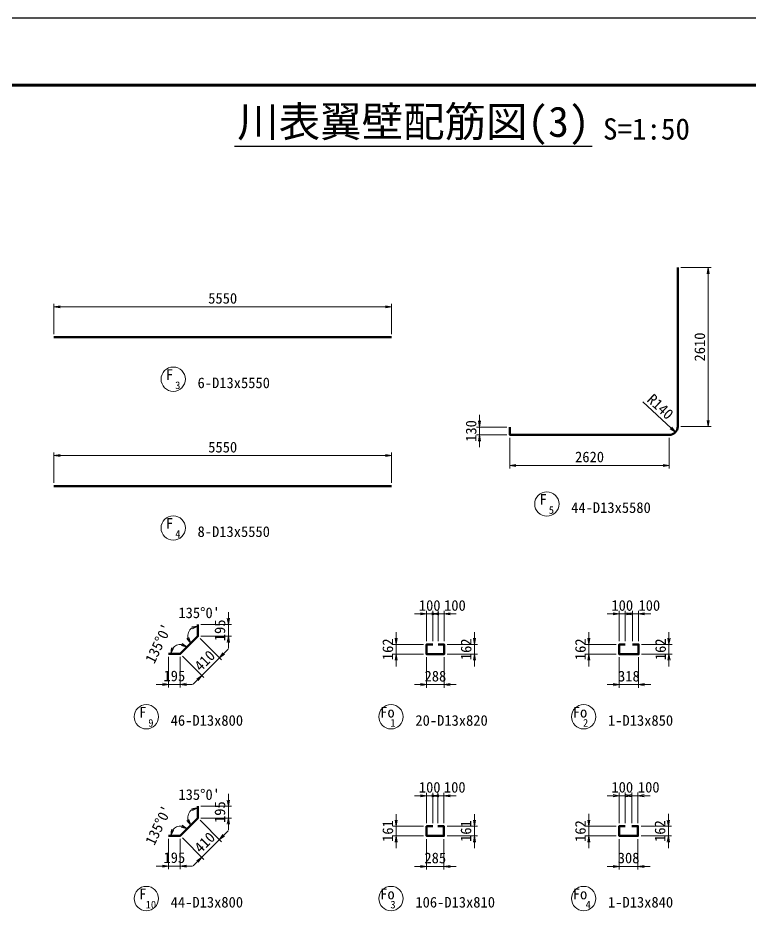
# Model space of a CAD drawing. Header units: millimetres. Extents: x 0 to 126150, y 0 to 29700.
# Drawn here: x 98626 to 110657, y 14737 to 29700 of the extents above; entities that cross this region are included whole.
import ezdxf
from ezdxf.enums import TextEntityAlignment as Align

# ---------------------------------------------------------------- set-up
doc = ezdxf.new("R2010")
doc.units = ezdxf.units.MM
doc.header["$LTSCALE"] = 500
doc.layers.get('Defpoints').update_dxf_attribs({"color": 153})
for name, color, linetype, lineweight in [('D-STR-DIM', 7, 'Continuous', 13), ('D-STR-STR1', 1, 'Continuous', 50), ('D-STR-TXT', 7, 'Continuous', 13), ('D-TTL', 2, 'Continuous', 140), ('D-TTL-LINE', 7, 'Continuous', 25), ('D-TTL-TXT', 7, 'Continuous', 25)]:
    doc.layers.add(name, color=color, linetype=linetype, lineweight=lineweight)
doc.styles.add('MS ゴシック', font='')
doc.styles.add('YOKO_GOTHIC', font='')
doc.styles.add('ＭＳゴシック', font='')
doc.styles.get('MS ゴシック').set_extended_font_data('MS Gothic')
doc.styles.get('YOKO_GOTHIC').set_extended_font_data('MS Gothic')
doc.styles.get('ＭＳゴシック').set_extended_font_data('MS Gothic')
doc.dimstyles.new('S50', dxfattribs={"dimscale": 50, "dimtxt": 3.5, "dimasz": 2, "dimexe": 1, "dimexo": 1, "dimgap": 1, "dimtad": 1, "dimdec": 0, "dimzin": 1, "dimdsep": 46, "dimtxsty": 'YOKO_GOTHIC', "dimblk": 'OPEN', "dimcen": 0, "dimclrd": 256, "dimclre": 256, "dimclrt": 256, "dimaunit": 1, "dimadec": 3, "dimazin": 0, "dimtfac": 1, "dimtdec": 0, "dimtix": 1, "dimtmove": 2, "dimatfit": 3, "dimldrblk": 'OPEN', "dimfxl": 1, "dimlwd": -1, "dimlwe": -1, "dimarcsym": 2})

# ---------------------------------------------------------------- blocks, each defined once
blk = doc.blocks.new('_Open')
at = {"color": 0, "linetype": 'ByBlock', "lineweight": -2}
for p, q in [((-1, 0.17), (0, 0)), ((-1, -0.17), (0, 0)), ((0, 0), (-1, 0))]:
    blk.add_line(p, q, dxfattribs=at)
blk = doc.blocks.new('*D337')
at = {"layer": 'D-STR-DIM', "transparency": 16777216}
for p, q in [((99214, 24508), (99214, 25008)), ((104764, 24508), (104764, 25008)), ((99314, 24958), (104664, 24958))]:
    blk.add_line(p, q, dxfattribs=at)
at = {"layer": 'Defpoints', "color": 0, "transparency": 16777216}
for p in [(104764, 24958), (99214, 24458), (104764, 24458)]:
    blk.add_point(p, dxfattribs=at)
at = {"layer": 'D-STR-DIM', "transparency": 16777216, "xscale": 100, "yscale": 100, "zscale": 100, "rotation": 180}
blk.add_blockref('_Open', (99214, 24958), dxfattribs=at)
at = {"layer": 'D-STR-DIM', "transparency": 16777216, "xscale": 100, "yscale": 100, "zscale": 100}
blk.add_blockref('_Open', (104764, 24958), dxfattribs=at)
at = {"layer": 'D-STR-DIM', "transparency": 16777216, "insert": (101989, 25096), "char_height": 175, "attachment_point": 5, "style": 'YOKO_GOTHIC'}
blk.add_mtext('5550', dxfattribs=at)
blk = doc.blocks.new('*D338')
at = {"layer": 'D-STR-DIM', "transparency": 16777216}
for p, q in [((99214, 22063), (99214, 22563)), ((99314, 22513), (104664, 22513)), ((104764, 22063), (104764, 22563))]:
    blk.add_line(p, q, dxfattribs=at)
at = {"layer": 'Defpoints', "color": 0, "transparency": 16777216}
for p in [(104764, 22513), (99214, 22013), (104764, 22013)]:
    blk.add_point(p, dxfattribs=at)
at = {"layer": 'D-STR-DIM', "transparency": 16777216, "xscale": 100, "yscale": 100, "zscale": 100, "rotation": 180}
blk.add_blockref('_Open', (99214, 22513), dxfattribs=at)
at = {"layer": 'D-STR-DIM', "transparency": 16777216, "xscale": 100, "yscale": 100, "zscale": 100}
blk.add_blockref('_Open', (104764, 22513), dxfattribs=at)
at = {"layer": 'D-STR-DIM', "transparency": 16777216, "insert": (101989, 22650), "char_height": 175, "attachment_point": 5, "style": 'YOKO_GOTHIC'}
blk.add_mtext('5550', dxfattribs=at)
blk = doc.blocks.new('*D339')
at = {"layer": 'D-STR-DIM', "transparency": 16777216}
for p, q in [((109522, 25602), (110022, 25602)), ((109972, 25502), (109972, 23092)), ((109522, 22992), (110022, 22992))]:
    blk.add_line(p, q, dxfattribs=at)
at = {"layer": 'Defpoints', "color": 0, "transparency": 16777216}
for p in [(109472, 25602), (109472, 22992), (109972, 22992)]:
    blk.add_point(p, dxfattribs=at)
at = {"layer": 'D-STR-DIM', "transparency": 16777216, "xscale": 100, "yscale": 100, "zscale": 100}
for p, rotation in [((109972, 25602), 90), ((109972, 22992), 270)]:
    blk.add_blockref('_Open', p, dxfattribs=dict(at, rotation=rotation))
at = {"layer": 'D-STR-DIM', "transparency": 16777216, "insert": (109835, 24297), "char_height": 175, "attachment_point": 5, "rotation": 90, "style": 'YOKO_GOTHIC'}
blk.add_mtext('2610', dxfattribs=at)
blk = doc.blocks.new('*D340')
at = {"layer": 'D-STR-DIM', "transparency": 16777216}
for p, q in [((106712, 22802), (106712, 22302)), ((109332, 22802), (109332, 22302)), ((106812, 22352), (109232, 22352))]:
    blk.add_line(p, q, dxfattribs=at)
at = {"layer": 'Defpoints', "color": 0, "transparency": 16777216}
for p in [(106712, 22852), (109332, 22852), (109332, 22352)]:
    blk.add_point(p, dxfattribs=at)
at = {"layer": 'D-STR-DIM', "transparency": 16777216, "xscale": 100, "yscale": 100, "zscale": 100, "rotation": 180}
blk.add_blockref('_Open', (106712, 22352), dxfattribs=at)
at = {"layer": 'D-STR-DIM', "transparency": 16777216, "xscale": 100, "yscale": 100, "zscale": 100}
blk.add_blockref('_Open', (109332, 22352), dxfattribs=at)
at = {"layer": 'D-STR-DIM', "transparency": 16777216, "insert": (108022, 22490), "char_height": 175, "attachment_point": 5, "style": 'YOKO_GOTHIC'}
blk.add_mtext('2620', dxfattribs=at)
blk = doc.blocks.new('*D341')
at = {"layer": 'D-STR-DIM', "transparency": 16777216}
for p, q in [((106212, 23082), (106212, 23182)), ((106662, 22982), (106162, 22982)), ((106212, 22982), (106212, 22852)), ((106662, 22852), (106162, 22852)), ((106212, 22752), (106212, 22652))]:
    blk.add_line(p, q, dxfattribs=at)
at = {"layer": 'Defpoints', "color": 0, "transparency": 16777216}
for p in [(106712, 22982), (106212, 22852), (106712, 22852)]:
    blk.add_point(p, dxfattribs=at)
at = {"layer": 'D-STR-DIM', "transparency": 16777216, "xscale": 100, "yscale": 100, "zscale": 100}
for p, rotation in [((106212, 22982), 270), ((106212, 22852), 90)]:
    blk.add_blockref('_Open', p, dxfattribs=dict(at, rotation=rotation))
at = {"layer": 'D-STR-DIM', "transparency": 16777216, "insert": (106075, 22917), "char_height": 175, "attachment_point": 5, "rotation": 90, "style": 'YOKO_GOTHIC'}
blk.add_mtext('130', dxfattribs=at)
blk = doc.blocks.new('*D342')
at = {"layer": 'D-STR-DIM', "transparency": 16777216}
blk.add_line((108897, 23398), (109362, 22965), dxfattribs=at)
at = {"layer": 'Defpoints', "color": 0, "transparency": 16777216}
for p in [(109332, 22992), (109435, 22897)]:
    blk.add_point(p, dxfattribs=at)
at = {"layer": 'D-STR-DIM', "transparency": 16777216, "xscale": 100, "yscale": 100, "zscale": 100, "rotation": 317.0231751871922}
blk.add_blockref('_Open', (109435, 22897), dxfattribs=at)
at = {"layer": 'D-STR-DIM', "transparency": 16777216, "insert": (109186, 23316), "char_height": 175, "attachment_point": 5, "rotation": 317.0232, "style": 'YOKO_GOTHIC'}
blk.add_mtext('R140', dxfattribs=at)
blk = doc.blocks.new('*D349')
at = {"layer": 'D-STR-DIM', "transparency": 16777216}
for p, q in [((101097, 19204), (101097, 18704)), ((101292, 19204), (101292, 18704)), ((100997, 18754), (100897, 18754)), ((101097, 18754), (101292, 18754)), ((101392, 18754), (101492, 18754))]:
    blk.add_line(p, q, dxfattribs=at)
at = {"layer": 'Defpoints', "color": 0, "transparency": 16777216}
for p in [(101097, 19254), (101292, 19254), (101292, 18754)]:
    blk.add_point(p, dxfattribs=at)
at = {"layer": 'D-STR-DIM', "transparency": 16777216, "xscale": 100, "yscale": 100, "zscale": 100}
blk.add_blockref('_Open', (101097, 18754), dxfattribs=at)
at = {"layer": 'D-STR-DIM', "transparency": 16777216, "xscale": 100, "yscale": 100, "zscale": 100, "rotation": 180}
blk.add_blockref('_Open', (101292, 18754), dxfattribs=at)
at = {"layer": 'D-STR-DIM', "transparency": 16777216, "insert": (101194, 18891), "char_height": 175, "attachment_point": 5, "style": 'YOKO_GOTHIC'}
blk.add_mtext('195', dxfattribs=at)
blk = doc.blocks.new('*D350')
at = {"layer": 'D-STR-DIM', "transparency": 16777216}
for p, q in [((101617, 19509), (101970, 19155)), ((102006, 19261), (102077, 19332)), ((101327, 19219), (101681, 18865)), ((101645, 18900), (101935, 19190)), ((101574, 18830), (101504, 18759))]:
    blk.add_line(p, q, dxfattribs=at)
at = {"layer": 'Defpoints', "color": 0, "transparency": 16777216}
for p in [(101582, 19544), (101292, 19254), (101935, 19190)]:
    blk.add_point(p, dxfattribs=at)
at = {"layer": 'D-STR-DIM', "transparency": 16777216, "xscale": 100, "yscale": 100, "zscale": 100}
for p, rotation in [((101935, 19190), 224.9999992323832), ((101645, 18900), 44.99999923238323)]:
    blk.add_blockref('_Open', p, dxfattribs=dict(at, rotation=rotation))
at = {"layer": 'D-STR-DIM', "transparency": 16777216, "insert": (101693, 19143), "char_height": 175, "attachment_point": 5, "rotation": 45, "style": 'YOKO_GOTHIC'}
blk.add_mtext('410', dxfattribs=at)
blk = doc.blocks.new('*D351')
at = {"layer": 'D-STR-DIM', "transparency": 16777216}
for p, q in [((102082, 19839), (102082, 19939)), ((101632, 19739), (102132, 19739)), ((102082, 19544), (102082, 19739)), ((101632, 19544), (102132, 19544)), ((102082, 19444), (102082, 19344))]:
    blk.add_line(p, q, dxfattribs=at)
at = {"layer": 'Defpoints', "color": 0, "transparency": 16777216}
for p in [(101582, 19739), (102082, 19739), (101582, 19544)]:
    blk.add_point(p, dxfattribs=at)
at = {"layer": 'D-STR-DIM', "transparency": 16777216, "xscale": 100, "yscale": 100, "zscale": 100}
for p, rotation in [((102082, 19739), 270), ((102082, 19544), 90)]:
    blk.add_blockref('_Open', p, dxfattribs=dict(at, rotation=rotation))
at = {"layer": 'D-STR-DIM', "transparency": 16777216, "insert": (101944, 19641), "char_height": 175, "attachment_point": 5, "rotation": 90, "style": 'YOKO_GOTHIC'}
blk.add_mtext('195', dxfattribs=at)
blk = doc.blocks.new('*D70')
at = {"layer": 'D-STR-DIM', "transparency": 16777216}
for p, q in [((105343, 19199), (105343, 18699)), ((105631, 19199), (105631, 18699)), ((105243, 18749), (105143, 18749)), ((105343, 18749), (105631, 18749)), ((105731, 18749), (105831, 18749))]:
    blk.add_line(p, q, dxfattribs=at)
at = {"layer": 'Defpoints', "color": 0, "transparency": 16777216}
for p in [(105343, 19249), (105631, 19249), (105631, 18749)]:
    blk.add_point(p, dxfattribs=at)
at = {"layer": 'D-STR-DIM', "transparency": 16777216, "xscale": 100, "yscale": 100, "zscale": 100}
blk.add_blockref('_Open', (105343, 18749), dxfattribs=at)
at = {"layer": 'D-STR-DIM', "transparency": 16777216, "xscale": 100, "yscale": 100, "zscale": 100, "rotation": 180}
blk.add_blockref('_Open', (105631, 18749), dxfattribs=at)
at = {"layer": 'D-STR-DIM', "transparency": 16777216, "insert": (105487, 18887), "char_height": 175, "attachment_point": 5, "style": 'YOKO_GOTHIC'}
blk.add_mtext('288', dxfattribs=at)
blk = doc.blocks.new('*D71')
at = {"layer": 'D-STR-DIM', "transparency": 16777216}
for p, q in [((104843, 19511), (104843, 19611)), ((105293, 19411), (104793, 19411)), ((104843, 19249), (104843, 19411)), ((105293, 19249), (104793, 19249)), ((104843, 19149), (104843, 19049))]:
    blk.add_line(p, q, dxfattribs=at)
at = {"layer": 'Defpoints', "color": 0, "transparency": 16777216}
for p in [(104843, 19411), (105343, 19411), (105343, 19249)]:
    blk.add_point(p, dxfattribs=at)
at = {"layer": 'D-STR-DIM', "transparency": 16777216, "xscale": 100, "yscale": 100, "zscale": 100}
for p, rotation in [((104843, 19411), 270), ((104843, 19249), 90)]:
    blk.add_blockref('_Open', p, dxfattribs=dict(at, rotation=rotation))
at = {"layer": 'D-STR-DIM', "transparency": 16777216, "insert": (104705, 19330), "char_height": 175, "attachment_point": 5, "rotation": 90, "style": 'YOKO_GOTHIC'}
blk.add_mtext('162', dxfattribs=at)
blk = doc.blocks.new('*D72')
at = {"layer": 'D-STR-DIM', "transparency": 16777216}
for p, q in [((106131, 19511), (106131, 19611)), ((105681, 19411), (106181, 19411)), ((106131, 19249), (106131, 19411)), ((105681, 19249), (106181, 19249)), ((106131, 19149), (106131, 19049))]:
    blk.add_line(p, q, dxfattribs=at)
at = {"layer": 'Defpoints', "color": 0, "transparency": 16777216}
for p in [(105631, 19411), (106131, 19411), (105631, 19249)]:
    blk.add_point(p, dxfattribs=at)
at = {"layer": 'D-STR-DIM', "transparency": 16777216, "xscale": 100, "yscale": 100, "zscale": 100}
for p, rotation in [((106131, 19411), 270), ((106131, 19249), 90)]:
    blk.add_blockref('_Open', p, dxfattribs=dict(at, rotation=rotation))
at = {"layer": 'D-STR-DIM', "transparency": 16777216, "insert": (105993, 19330), "char_height": 175, "attachment_point": 5, "rotation": 90, "style": 'YOKO_GOTHIC'}
blk.add_mtext('162', dxfattribs=at)
blk = doc.blocks.new('*D73')
at = {"layer": 'D-STR-DIM', "transparency": 16777216}
for p, q in [((105243, 19911), (105143, 19911)), ((105343, 19461), (105343, 19961)), ((105443, 19911), (105343, 19911)), ((105443, 19461), (105443, 19961)), ((105543, 19911), (105643, 19911))]:
    blk.add_line(p, q, dxfattribs=at)
at = {"layer": 'Defpoints', "color": 0, "transparency": 16777216}
for p in [(105343, 19911), (105343, 19411), (105443, 19411)]:
    blk.add_point(p, dxfattribs=at)
at = {"layer": 'D-STR-DIM', "transparency": 16777216, "xscale": 100, "yscale": 100, "zscale": 100}
blk.add_blockref('_Open', (105343, 19911), dxfattribs=at)
at = {"layer": 'D-STR-DIM', "transparency": 16777216, "xscale": 100, "yscale": 100, "zscale": 100, "rotation": 180}
blk.add_blockref('_Open', (105443, 19911), dxfattribs=at)
at = {"layer": 'D-STR-DIM', "transparency": 16777216, "insert": (105393, 20049), "char_height": 175, "attachment_point": 5, "style": 'YOKO_GOTHIC'}
blk.add_mtext('100', dxfattribs=at)
blk = doc.blocks.new('*D74')
at = {"layer": 'D-STR-DIM', "transparency": 16777216}
for p, q in [((105431, 19911), (105331, 19911)), ((105531, 19461), (105531, 19961)), ((105631, 19911), (105531, 19911)), ((105631, 19461), (105631, 19961)), ((105731, 19911), (105831, 19911))]:
    blk.add_line(p, q, dxfattribs=at)
at = {"layer": 'Defpoints', "color": 0, "transparency": 16777216}
for p in [(105531, 19911), (105531, 19411), (105631, 19411)]:
    blk.add_point(p, dxfattribs=at)
at = {"layer": 'D-STR-DIM', "transparency": 16777216, "xscale": 100, "yscale": 100, "zscale": 100}
blk.add_blockref('_Open', (105531, 19911), dxfattribs=at)
at = {"layer": 'D-STR-DIM', "transparency": 16777216, "xscale": 100, "yscale": 100, "zscale": 100, "rotation": 180}
blk.add_blockref('_Open', (105631, 19911), dxfattribs=at)
at = {"layer": 'D-STR-DIM', "transparency": 16777216, "insert": (105808, 20049), "char_height": 175, "attachment_point": 5, "style": 'YOKO_GOTHIC'}
blk.add_mtext('100', dxfattribs=at)
blk = doc.blocks.new('*D75')
at = {"layer": 'D-STR-DIM', "transparency": 16777216}
for p, q in [((108510, 19199), (108510, 18699)), ((108828, 19199), (108828, 18699)), ((108410, 18749), (108310, 18749)), ((108510, 18749), (108828, 18749)), ((108928, 18749), (109028, 18749))]:
    blk.add_line(p, q, dxfattribs=at)
at = {"layer": 'Defpoints', "color": 0, "transparency": 16777216}
for p in [(108510, 19249), (108828, 19249), (108828, 18749)]:
    blk.add_point(p, dxfattribs=at)
at = {"layer": 'D-STR-DIM', "transparency": 16777216, "xscale": 100, "yscale": 100, "zscale": 100}
blk.add_blockref('_Open', (108510, 18749), dxfattribs=at)
at = {"layer": 'D-STR-DIM', "transparency": 16777216, "xscale": 100, "yscale": 100, "zscale": 100, "rotation": 180}
blk.add_blockref('_Open', (108828, 18749), dxfattribs=at)
at = {"layer": 'D-STR-DIM', "transparency": 16777216, "insert": (108669, 18887), "char_height": 175, "attachment_point": 5, "style": 'YOKO_GOTHIC'}
blk.add_mtext('318', dxfattribs=at)
blk = doc.blocks.new('*D76')
at = {"layer": 'D-STR-DIM', "transparency": 16777216}
for p, q in [((108010, 19511), (108010, 19611)), ((108460, 19411), (107960, 19411)), ((108010, 19249), (108010, 19411)), ((108460, 19249), (107960, 19249)), ((108010, 19149), (108010, 19049))]:
    blk.add_line(p, q, dxfattribs=at)
at = {"layer": 'Defpoints', "color": 0, "transparency": 16777216}
for p in [(108010, 19411), (108510, 19411), (108510, 19249)]:
    blk.add_point(p, dxfattribs=at)
at = {"layer": 'D-STR-DIM', "transparency": 16777216, "xscale": 100, "yscale": 100, "zscale": 100}
for p, rotation in [((108010, 19411), 270), ((108010, 19249), 90)]:
    blk.add_blockref('_Open', p, dxfattribs=dict(at, rotation=rotation))
at = {"layer": 'D-STR-DIM', "transparency": 16777216, "insert": (107873, 19330), "char_height": 175, "attachment_point": 5, "rotation": 90, "style": 'YOKO_GOTHIC'}
blk.add_mtext('162', dxfattribs=at)
blk = doc.blocks.new('*D77')
at = {"layer": 'D-STR-DIM', "transparency": 16777216}
for p, q in [((109328, 19511), (109328, 19611)), ((108878, 19411), (109378, 19411)), ((109328, 19249), (109328, 19411)), ((108878, 19249), (109378, 19249)), ((109328, 19149), (109328, 19049))]:
    blk.add_line(p, q, dxfattribs=at)
at = {"layer": 'Defpoints', "color": 0, "transparency": 16777216}
for p in [(108828, 19411), (109328, 19411), (108828, 19249)]:
    blk.add_point(p, dxfattribs=at)
at = {"layer": 'D-STR-DIM', "transparency": 16777216, "xscale": 100, "yscale": 100, "zscale": 100}
for p, rotation in [((109328, 19411), 270), ((109328, 19249), 90)]:
    blk.add_blockref('_Open', p, dxfattribs=dict(at, rotation=rotation))
at = {"layer": 'D-STR-DIM', "transparency": 16777216, "insert": (109191, 19330), "char_height": 175, "attachment_point": 5, "rotation": 90, "style": 'YOKO_GOTHIC'}
blk.add_mtext('162', dxfattribs=at)
blk = doc.blocks.new('*D78')
at = {"layer": 'D-STR-DIM', "transparency": 16777216}
for p, q in [((108410, 19911), (108310, 19911)), ((108510, 19461), (108510, 19961)), ((108610, 19911), (108510, 19911)), ((108610, 19461), (108610, 19961)), ((108710, 19911), (108810, 19911))]:
    blk.add_line(p, q, dxfattribs=at)
at = {"layer": 'Defpoints', "color": 0, "transparency": 16777216}
for p in [(108510, 19911), (108510, 19411), (108610, 19411)]:
    blk.add_point(p, dxfattribs=at)
at = {"layer": 'D-STR-DIM', "transparency": 16777216, "xscale": 100, "yscale": 100, "zscale": 100}
blk.add_blockref('_Open', (108510, 19911), dxfattribs=at)
at = {"layer": 'D-STR-DIM', "transparency": 16777216, "xscale": 100, "yscale": 100, "zscale": 100, "rotation": 180}
blk.add_blockref('_Open', (108610, 19911), dxfattribs=at)
at = {"layer": 'D-STR-DIM', "transparency": 16777216, "insert": (108560, 20049), "char_height": 175, "attachment_point": 5, "style": 'YOKO_GOTHIC'}
blk.add_mtext('100', dxfattribs=at)
blk = doc.blocks.new('*D79')
at = {"layer": 'D-STR-DIM', "transparency": 16777216}
for p, q in [((108628, 19911), (108528, 19911)), ((108728, 19461), (108728, 19961)), ((108828, 19911), (108728, 19911)), ((108828, 19461), (108828, 19961)), ((108928, 19911), (109028, 19911))]:
    blk.add_line(p, q, dxfattribs=at)
at = {"layer": 'Defpoints', "color": 0, "transparency": 16777216}
for p in [(108728, 19911), (108728, 19411), (108828, 19411)]:
    blk.add_point(p, dxfattribs=at)
at = {"layer": 'D-STR-DIM', "transparency": 16777216, "xscale": 100, "yscale": 100, "zscale": 100}
blk.add_blockref('_Open', (108728, 19911), dxfattribs=at)
at = {"layer": 'D-STR-DIM', "transparency": 16777216, "xscale": 100, "yscale": 100, "zscale": 100, "rotation": 180}
blk.add_blockref('_Open', (108828, 19911), dxfattribs=at)
at = {"layer": 'D-STR-DIM', "transparency": 16777216, "insert": (109005, 20049), "char_height": 175, "attachment_point": 5, "style": 'YOKO_GOTHIC'}
blk.add_mtext('100', dxfattribs=at)
blk = doc.blocks.new('*D80')
at = {"layer": 'D-STR-DIM', "transparency": 16777216}
for p, q in [((105343, 16212), (105343, 15712)), ((105628, 16212), (105628, 15712)), ((105243, 15762), (105143, 15762)), ((105343, 15762), (105628, 15762)), ((105728, 15762), (105828, 15762))]:
    blk.add_line(p, q, dxfattribs=at)
at = {"layer": 'Defpoints', "color": 0, "transparency": 16777216}
for p in [(105343, 16262), (105628, 16262), (105628, 15762)]:
    blk.add_point(p, dxfattribs=at)
at = {"layer": 'D-STR-DIM', "transparency": 16777216, "xscale": 100, "yscale": 100, "zscale": 100}
blk.add_blockref('_Open', (105343, 15762), dxfattribs=at)
at = {"layer": 'D-STR-DIM', "transparency": 16777216, "xscale": 100, "yscale": 100, "zscale": 100, "rotation": 180}
blk.add_blockref('_Open', (105628, 15762), dxfattribs=at)
at = {"layer": 'D-STR-DIM', "transparency": 16777216, "insert": (105485, 15900), "char_height": 175, "attachment_point": 5, "style": 'YOKO_GOTHIC'}
blk.add_mtext('285', dxfattribs=at)
blk = doc.blocks.new('*D81')
at = {"layer": 'D-STR-DIM', "transparency": 16777216}
for p, q in [((104843, 16523), (104843, 16623)), ((105293, 16423), (104793, 16423)), ((104843, 16262), (104843, 16423)), ((105293, 16262), (104793, 16262)), ((104843, 16162), (104843, 16062))]:
    blk.add_line(p, q, dxfattribs=at)
at = {"layer": 'Defpoints', "color": 0, "transparency": 16777216}
for p in [(104843, 16423), (105343, 16423), (105343, 16262)]:
    blk.add_point(p, dxfattribs=at)
at = {"layer": 'D-STR-DIM', "transparency": 16777216, "xscale": 100, "yscale": 100, "zscale": 100}
for p, rotation in [((104843, 16423), 270), ((104843, 16262), 90)]:
    blk.add_blockref('_Open', p, dxfattribs=dict(at, rotation=rotation))
at = {"layer": 'D-STR-DIM', "transparency": 16777216, "insert": (104705, 16343), "char_height": 175, "attachment_point": 5, "rotation": 90, "style": 'YOKO_GOTHIC'}
blk.add_mtext('161', dxfattribs=at)
blk = doc.blocks.new('*D82')
at = {"layer": 'D-STR-DIM', "transparency": 16777216}
for p, q in [((106128, 16523), (106128, 16623)), ((105678, 16423), (106178, 16423)), ((106128, 16262), (106128, 16423)), ((105678, 16262), (106178, 16262)), ((106128, 16162), (106128, 16062))]:
    blk.add_line(p, q, dxfattribs=at)
at = {"layer": 'Defpoints', "color": 0, "transparency": 16777216}
for p in [(105628, 16423), (106128, 16423), (105628, 16262)]:
    blk.add_point(p, dxfattribs=at)
at = {"layer": 'D-STR-DIM', "transparency": 16777216, "xscale": 100, "yscale": 100, "zscale": 100}
for p, rotation in [((106128, 16423), 270), ((106128, 16262), 90)]:
    blk.add_blockref('_Open', p, dxfattribs=dict(at, rotation=rotation))
at = {"layer": 'D-STR-DIM', "transparency": 16777216, "insert": (105990, 16343), "char_height": 175, "attachment_point": 5, "rotation": 90, "style": 'YOKO_GOTHIC'}
blk.add_mtext('161', dxfattribs=at)
blk = doc.blocks.new('*D83')
at = {"layer": 'D-STR-DIM', "transparency": 16777216}
for p, q in [((105243, 16923), (105143, 16923)), ((105343, 16473), (105343, 16973)), ((105443, 16923), (105343, 16923)), ((105443, 16473), (105443, 16973)), ((105543, 16923), (105643, 16923))]:
    blk.add_line(p, q, dxfattribs=at)
at = {"layer": 'Defpoints', "color": 0, "transparency": 16777216}
for p in [(105343, 16923), (105343, 16423), (105443, 16423)]:
    blk.add_point(p, dxfattribs=at)
at = {"layer": 'D-STR-DIM', "transparency": 16777216, "xscale": 100, "yscale": 100, "zscale": 100}
blk.add_blockref('_Open', (105343, 16923), dxfattribs=at)
at = {"layer": 'D-STR-DIM', "transparency": 16777216, "xscale": 100, "yscale": 100, "zscale": 100, "rotation": 180}
blk.add_blockref('_Open', (105443, 16923), dxfattribs=at)
at = {"layer": 'D-STR-DIM', "transparency": 16777216, "insert": (105393, 17061), "char_height": 175, "attachment_point": 5, "style": 'YOKO_GOTHIC'}
blk.add_mtext('100', dxfattribs=at)
blk = doc.blocks.new('*D84')
at = {"layer": 'D-STR-DIM', "transparency": 16777216}
for p, q in [((105428, 16923), (105328, 16923)), ((105528, 16473), (105528, 16973)), ((105628, 16923), (105528, 16923)), ((105628, 16473), (105628, 16973)), ((105728, 16923), (105828, 16923))]:
    blk.add_line(p, q, dxfattribs=at)
at = {"layer": 'Defpoints', "color": 0, "transparency": 16777216}
for p in [(105528, 16923), (105528, 16423), (105628, 16423)]:
    blk.add_point(p, dxfattribs=at)
at = {"layer": 'D-STR-DIM', "transparency": 16777216, "xscale": 100, "yscale": 100, "zscale": 100}
blk.add_blockref('_Open', (105528, 16923), dxfattribs=at)
at = {"layer": 'D-STR-DIM', "transparency": 16777216, "xscale": 100, "yscale": 100, "zscale": 100, "rotation": 180}
blk.add_blockref('_Open', (105628, 16923), dxfattribs=at)
at = {"layer": 'D-STR-DIM', "transparency": 16777216, "insert": (105805, 17061), "char_height": 175, "attachment_point": 5, "style": 'YOKO_GOTHIC'}
blk.add_mtext('100', dxfattribs=at)
blk = doc.blocks.new('*D100')
at = {"layer": 'D-STR-DIM', "transparency": 16777216}
blk.add_arc((101292, 19254), 157, 82.0724, 142.9276, dxfattribs=at)
at = {"layer": 'Defpoints', "color": 0, "transparency": 16777216}
for p in [(101582, 19544), (101292, 19411), (101097, 19254), (101292, 19254), (101292, 19254)]:
    blk.add_point(p, dxfattribs=at)
at = {"layer": 'D-STR-DIM', "transparency": 16777216, "xscale": 100, "yscale": 100, "zscale": 100}
for p, rotation in [((101134, 19254), 251.4638082237027), ((101403, 19365), 333.5361910086816)]:
    blk.add_blockref('_Open', p, dxfattribs=dict(at, rotation=rotation))
at = {"layer": 'D-STR-DIM', "transparency": 16777216, "insert": (100935, 19426), "char_height": 175, "attachment_point": 5, "rotation": 64.2283, "style": 'YOKO_GOTHIC'}
blk.add_mtext("135°0'", dxfattribs=at)
blk = doc.blocks.new('*D101')
at = {"layer": 'D-STR-DIM', "transparency": 16777216}
blk.add_arc((101582, 19544), 168, 124.713, 190.287, dxfattribs=at)
at = {"layer": 'Defpoints', "color": 0, "transparency": 16777216}
for p in [(101582, 19739), (101414, 19544), (101582, 19544), (101582, 19544), (101292, 19254)]:
    blk.add_point(p, dxfattribs=at)
at = {"layer": 'D-STR-DIM', "transparency": 16777216, "xscale": 100, "yscale": 100, "zscale": 100}
for p, rotation in [((101582, 19711), 17.35647906035274), ((101463, 19425), 297.6435201720312)]:
    blk.add_blockref('_Open', p, dxfattribs=dict(at, rotation=rotation))
at = {"layer": 'D-STR-DIM', "transparency": 16777216, "insert": (101602, 19928), "char_height": 175, "attachment_point": 5, "style": 'YOKO_GOTHIC'}
blk.add_mtext("135°0'", dxfattribs=at)
blk = doc.blocks.new('*D352')
at = {"layer": 'D-STR-DIM', "transparency": 16777216}
for p, q in [((101097, 16217), (101097, 15717)), ((101292, 16217), (101292, 15717)), ((100997, 15767), (100897, 15767)), ((101097, 15767), (101292, 15767)), ((101392, 15767), (101492, 15767))]:
    blk.add_line(p, q, dxfattribs=at)
at = {"layer": 'Defpoints', "color": 0, "transparency": 16777216}
for p in [(101097, 16267), (101292, 16267), (101292, 15767)]:
    blk.add_point(p, dxfattribs=at)
at = {"layer": 'D-STR-DIM', "transparency": 16777216, "xscale": 100, "yscale": 100, "zscale": 100}
blk.add_blockref('_Open', (101097, 15767), dxfattribs=at)
at = {"layer": 'D-STR-DIM', "transparency": 16777216, "xscale": 100, "yscale": 100, "zscale": 100, "rotation": 180}
blk.add_blockref('_Open', (101292, 15767), dxfattribs=at)
at = {"layer": 'D-STR-DIM', "transparency": 16777216, "insert": (101194, 15905), "char_height": 175, "attachment_point": 5, "style": 'YOKO_GOTHIC'}
blk.add_mtext('195', dxfattribs=at)
blk = doc.blocks.new('*D353')
at = {"layer": 'D-STR-DIM', "transparency": 16777216}
for p, q in [((101617, 16522), (101970, 16168)), ((102006, 16274), (102077, 16345)), ((101327, 16232), (101681, 15878)), ((101645, 15914), (101935, 16203)), ((101574, 15843), (101504, 15772))]:
    blk.add_line(p, q, dxfattribs=at)
at = {"layer": 'Defpoints', "color": 0, "transparency": 16777216}
for p in [(101582, 16557), (101292, 16267), (101935, 16203)]:
    blk.add_point(p, dxfattribs=at)
at = {"layer": 'D-STR-DIM', "transparency": 16777216, "xscale": 100, "yscale": 100, "zscale": 100}
for p, rotation in [((101935, 16203), 224.9999992323832), ((101645, 15914), 44.99999923238323)]:
    blk.add_blockref('_Open', p, dxfattribs=dict(at, rotation=rotation))
at = {"layer": 'D-STR-DIM', "transparency": 16777216, "insert": (101693, 16156), "char_height": 175, "attachment_point": 5, "rotation": 45, "style": 'YOKO_GOTHIC'}
blk.add_mtext('410', dxfattribs=at)
blk = doc.blocks.new('*D354')
at = {"layer": 'D-STR-DIM', "transparency": 16777216}
for p, q in [((102082, 16852), (102082, 16952)), ((101632, 16752), (102132, 16752)), ((102082, 16557), (102082, 16752)), ((101632, 16557), (102132, 16557)), ((102082, 16457), (102082, 16357))]:
    blk.add_line(p, q, dxfattribs=at)
at = {"layer": 'Defpoints', "color": 0, "transparency": 16777216}
for p in [(101582, 16752), (102082, 16752), (101582, 16557)]:
    blk.add_point(p, dxfattribs=at)
at = {"layer": 'D-STR-DIM', "transparency": 16777216, "xscale": 100, "yscale": 100, "zscale": 100}
for p, rotation in [((102082, 16752), 270), ((102082, 16557), 90)]:
    blk.add_blockref('_Open', p, dxfattribs=dict(at, rotation=rotation))
at = {"layer": 'D-STR-DIM', "transparency": 16777216, "insert": (101944, 16654), "char_height": 175, "attachment_point": 5, "rotation": 90, "style": 'YOKO_GOTHIC'}
blk.add_mtext('195', dxfattribs=at)
blk = doc.blocks.new('*D355')
at = {"layer": 'D-STR-DIM', "transparency": 16777216}
blk.add_arc((101292, 16267), 157, 82.0724, 142.9276, dxfattribs=at)
at = {"layer": 'Defpoints', "color": 0, "transparency": 16777216}
for p in [(101582, 16557), (101292, 16424), (101097, 16267), (101292, 16267), (101292, 16267)]:
    blk.add_point(p, dxfattribs=at)
at = {"layer": 'D-STR-DIM', "transparency": 16777216, "xscale": 100, "yscale": 100, "zscale": 100}
for p, rotation in [((101134, 16267), 251.4638082237017), ((101403, 16378), 333.5361910086806)]:
    blk.add_blockref('_Open', p, dxfattribs=dict(at, rotation=rotation))
at = {"layer": 'D-STR-DIM', "transparency": 16777216, "insert": (100935, 16439), "char_height": 175, "attachment_point": 5, "rotation": 64.2283, "style": 'YOKO_GOTHIC'}
blk.add_mtext("135°0'", dxfattribs=at)
blk = doc.blocks.new('*D356')
at = {"layer": 'D-STR-DIM', "transparency": 16777216}
blk.add_arc((101582, 16557), 168, 124.713, 190.287, dxfattribs=at)
at = {"layer": 'Defpoints', "color": 0, "transparency": 16777216}
for p in [(101582, 16752), (101414, 16557), (101582, 16557), (101582, 16557), (101292, 16267)]:
    blk.add_point(p, dxfattribs=at)
at = {"layer": 'D-STR-DIM', "transparency": 16777216, "xscale": 100, "yscale": 100, "zscale": 100}
for p, rotation in [((101582, 16725), 17.35647906035008), ((101463, 16438), 297.6435201720312)]:
    blk.add_blockref('_Open', p, dxfattribs=dict(at, rotation=rotation))
at = {"layer": 'D-STR-DIM', "transparency": 16777216, "insert": (101602, 16941), "char_height": 175, "attachment_point": 5, "style": 'YOKO_GOTHIC'}
blk.add_mtext("135°0'", dxfattribs=at)
blk = doc.blocks.new('*D381')
at = {"layer": 'D-STR-DIM', "transparency": 16777216}
for p, q in [((108510, 16212), (108510, 15712)), ((108818, 16212), (108818, 15712)), ((108410, 15762), (108310, 15762)), ((108510, 15762), (108818, 15762)), ((108918, 15762), (109018, 15762))]:
    blk.add_line(p, q, dxfattribs=at)
at = {"layer": 'Defpoints', "color": 0, "transparency": 16777216}
for p in [(108510, 16262), (108818, 16262), (108818, 15762)]:
    blk.add_point(p, dxfattribs=at)
at = {"layer": 'D-STR-DIM', "transparency": 16777216, "xscale": 100, "yscale": 100, "zscale": 100}
blk.add_blockref('_Open', (108510, 15762), dxfattribs=at)
at = {"layer": 'D-STR-DIM', "transparency": 16777216, "xscale": 100, "yscale": 100, "zscale": 100, "rotation": 180}
blk.add_blockref('_Open', (108818, 15762), dxfattribs=at)
at = {"layer": 'D-STR-DIM', "transparency": 16777216, "insert": (108664, 15900), "char_height": 175, "attachment_point": 5, "style": 'YOKO_GOTHIC'}
blk.add_mtext('308', dxfattribs=at)
blk = doc.blocks.new('*D382')
at = {"layer": 'D-STR-DIM', "transparency": 16777216}
for p, q in [((108010, 16524), (108010, 16624)), ((108460, 16424), (107960, 16424)), ((108010, 16262), (108010, 16424)), ((108460, 16262), (107960, 16262)), ((108010, 16162), (108010, 16062))]:
    blk.add_line(p, q, dxfattribs=at)
at = {"layer": 'Defpoints', "color": 0, "transparency": 16777216}
for p in [(108010, 16424), (108510, 16424), (108510, 16262)]:
    blk.add_point(p, dxfattribs=at)
at = {"layer": 'D-STR-DIM', "transparency": 16777216, "xscale": 100, "yscale": 100, "zscale": 100}
for p, rotation in [((108010, 16424), 270), ((108010, 16262), 90)]:
    blk.add_blockref('_Open', p, dxfattribs=dict(at, rotation=rotation))
at = {"layer": 'D-STR-DIM', "transparency": 16777216, "insert": (107873, 16343), "char_height": 175, "attachment_point": 5, "rotation": 90, "style": 'YOKO_GOTHIC'}
blk.add_mtext('162', dxfattribs=at)
blk = doc.blocks.new('*D383')
at = {"layer": 'D-STR-DIM', "transparency": 16777216}
for p, q in [((109318, 16524), (109318, 16624)), ((108868, 16424), (109368, 16424)), ((109318, 16262), (109318, 16424)), ((108868, 16262), (109368, 16262)), ((109318, 16162), (109318, 16062))]:
    blk.add_line(p, q, dxfattribs=at)
at = {"layer": 'Defpoints', "color": 0, "transparency": 16777216}
for p in [(108818, 16424), (109318, 16424), (108818, 16262)]:
    blk.add_point(p, dxfattribs=at)
at = {"layer": 'D-STR-DIM', "transparency": 16777216, "xscale": 100, "yscale": 100, "zscale": 100}
for p, rotation in [((109318, 16424), 270), ((109318, 16262), 90)]:
    blk.add_blockref('_Open', p, dxfattribs=dict(at, rotation=rotation))
at = {"layer": 'D-STR-DIM', "transparency": 16777216, "insert": (109181, 16343), "char_height": 175, "attachment_point": 5, "rotation": 90, "style": 'YOKO_GOTHIC'}
blk.add_mtext('162', dxfattribs=at)
blk = doc.blocks.new('*D384')
at = {"layer": 'D-STR-DIM', "transparency": 16777216}
for p, q in [((108410, 16924), (108310, 16924)), ((108510, 16474), (108510, 16974)), ((108610, 16924), (108510, 16924)), ((108610, 16474), (108610, 16974)), ((108710, 16924), (108810, 16924))]:
    blk.add_line(p, q, dxfattribs=at)
at = {"layer": 'Defpoints', "color": 0, "transparency": 16777216}
for p in [(108510, 16924), (108510, 16424), (108610, 16424)]:
    blk.add_point(p, dxfattribs=at)
at = {"layer": 'D-STR-DIM', "transparency": 16777216, "xscale": 100, "yscale": 100, "zscale": 100}
blk.add_blockref('_Open', (108510, 16924), dxfattribs=at)
at = {"layer": 'D-STR-DIM', "transparency": 16777216, "xscale": 100, "yscale": 100, "zscale": 100, "rotation": 180}
blk.add_blockref('_Open', (108610, 16924), dxfattribs=at)
at = {"layer": 'D-STR-DIM', "transparency": 16777216, "insert": (108560, 17062), "char_height": 175, "attachment_point": 5, "style": 'YOKO_GOTHIC'}
blk.add_mtext('100', dxfattribs=at)
blk = doc.blocks.new('*D385')
at = {"layer": 'D-STR-DIM', "transparency": 16777216}
for p, q in [((108618, 16924), (108518, 16924)), ((108718, 16474), (108718, 16974)), ((108818, 16924), (108718, 16924)), ((108818, 16474), (108818, 16974)), ((108918, 16924), (109018, 16924))]:
    blk.add_line(p, q, dxfattribs=at)
at = {"layer": 'Defpoints', "color": 0, "transparency": 16777216}
for p in [(108718, 16924), (108718, 16424), (108818, 16424)]:
    blk.add_point(p, dxfattribs=at)
at = {"layer": 'D-STR-DIM', "transparency": 16777216, "xscale": 100, "yscale": 100, "zscale": 100}
blk.add_blockref('_Open', (108718, 16924), dxfattribs=at)
at = {"layer": 'D-STR-DIM', "transparency": 16777216, "xscale": 100, "yscale": 100, "zscale": 100, "rotation": 180}
blk.add_blockref('_Open', (108818, 16924), dxfattribs=at)
at = {"layer": 'D-STR-DIM', "transparency": 16777216, "insert": (108995, 17062), "char_height": 175, "attachment_point": 5, "style": 'YOKO_GOTHIC'}
blk.add_mtext('100', dxfattribs=at)

msp = doc.modelspace()

# ---------------------------------------------------------------- linework, layer by layer
at = {"layer": 'D-STR-STR1', "ltscale": 0.01}
for p, q in [((104763.5, 24458.1), (99213.5, 24458.1)), ((104763.5, 22012.9), (99213.5, 22012.9))]:
    msp.add_line(p, q, dxfattribs=at)
at = {"layer": 'D-STR-STR1'}
msp.add_lwpolyline([(106712.3, 22982.1), (106712.3, 22852.1), (109332.3, 22852.1, 0.4142136), (109472.3, 22992.1), (109472.3, 25602.1)], format="xyb", dxfattribs=at)
for points in [[(101096.6, 19254), (101291.6, 19254), (101581.6, 19543.9), (101581.6, 19738.9)], [(105442.9, 19411.1), (105342.9, 19411.1), (105342.9, 19249.1), (105630.9, 19249.1), (105630.9, 19411.1), (105530.9, 19411.1)], [(108610.1, 19411.1), (108510.1, 19411.1), (108510.1, 19249.1), (108828.1, 19249.1), (108828.1, 19411.1), (108728.1, 19411.1)], [(101096.6, 16267.1), (101291.6, 16267.1), (101581.6, 16557), (101581.6, 16752)], [(105442.9, 16423.2), (105342.9, 16423.2), (105342.9, 16262.2), (105627.9, 16262.2), (105627.9, 16423.2), (105527.9, 16423.2)], [(108610.1, 16424.2), (108510.1, 16424.2), (108510.1, 16262.2), (108818.1, 16262.2), (108818.1, 16424.2), (108718.1, 16424.2)]]:
    msp.add_lwpolyline(points, dxfattribs=at)
at = {"layer": 'D-STR-TXT', "color": 6}
for centre in [(101175.5, 23768.5), (107319.6, 21718.3), (101175.5, 21323.3), (100733.5, 18220.9), (100733.5, 15234)]:
    msp.add_circle(centre, 200, dxfattribs=at)
at = {"layer": 'D-STR-TXT'}
for centre in [(104757.7, 18220.9), (107924.9, 18220.9), (104757.7, 15234)]:
    msp.add_circle(centre, 200, dxfattribs=at)
at = {"layer": 'D-STR-TXT', "color": 3}
msp.add_circle((107924.9, 15234), 200, dxfattribs=at)
at = {"layer": 'D-TTL'}
msp.add_lwpolyline([(85125, 28600), (85125, 1100), (125125, 1100), (125125, 28600)], close=True, dxfattribs=at)
at = {"layer": 'D-TTL-LINE'}
msp.add_line((102183.1, 27600), (108066.9, 27600), dxfattribs=at)
at = {"layer": 'Defpoints', "color": 1}
msp.add_lwpolyline([(84100, 29700), (84100, 0), (126150, 0), (126150, 29700)], close=True, dxfattribs=at)

# ---------------------------------------------------------------- texts
at = {"layer": 'D-STR-TXT', "color": 6, "style": 'ＭＳゴシック'}
for s, height, p in [('F ', 175, (101175.5, 23843.5)), ('3', 125, (101250.5, 23668.5)), ('F ', 175, (107319.6, 21793.3)), ('5', 125, (107394.6, 21618.3)), ('F ', 175, (101175.5, 21398.3)), ('4', 125, (101250.5, 21223.3)), ('F ', 175, (100733.5, 18295.9)), ('9', 125, (100808.5, 18120.9)), ('F ', 175, (100733.5, 15309)), ('10', 125, (100808.5, 15134))]:
    msp.add_text(s, height=height, dxfattribs=at).set_placement(p, align=Align.MIDDLE_CENTER)
for s, p in [('6-D13x5550', (101575.5, 23568.5)), ('44-D13x5580', (107719.6, 21518.3))]:
    msp.add_text(s, height=175, dxfattribs=at).set_placement(p, align=Align.BOTTOM_LEFT)
at = {"layer": 'D-STR-TXT', "color": 3, "style": 'ＭＳゴシック'}
for s, p in [('8-D13x5550', (101575.5, 21123.3)), ('20-D13x820', (105157.7, 18020.9)), ('1-D13x840', (108324.9, 15034))]:
    msp.add_text(s, height=175, dxfattribs=at).set_placement(p, align=Align.BOTTOM_LEFT)
at = {"layer": 'D-STR-TXT', "style": 'ＭＳゴシック'}
for s, height, p in [('Fo ', 175, (104757.7, 18295.9)), ('Fo ', 175, (107924.9, 18295.9)), ('1 ', 125, (104832.7, 18120.9)), ('2 ', 125, (107999.9, 18120.9)), ('Fo ', 175, (104757.7, 15309)), ('3 ', 125, (104832.7, 15134))]:
    msp.add_text(s, height=height, dxfattribs=at).set_placement(p, align=Align.MIDDLE_CENTER)
for s, p in [('46-D13x800', (101133.5, 18020.9)), ('1-D13x850', (108324.9, 18020.9)), ('44-D13x800', (101133.5, 15034)), ('106-D13x810', (105157.7, 15034))]:
    msp.add_text(s, height=175, dxfattribs=at).set_placement(p, align=Align.BOTTOM_LEFT)
at = {"layer": 'D-STR-TXT', "color": 3, "style": 'ＭＳゴシック'}
for s, height, p in [('Fo ', 175, (107924.9, 15309)), ('4', 125, (107999.9, 15134))]:
    msp.add_text(s, height=height, dxfattribs=at).set_placement(p, align=Align.MIDDLE_CENTER)
at = {"layer": 'D-TTL-TXT', "style": 'MS ゴシック'}
for s, height, p in [('川表翼壁配筋図(3)', 500, (105125, 27600)), ('S=1:50', 350, (108958.3, 27600))]:
    msp.add_text(s, height=height, dxfattribs=at).set_placement(p, align=Align.BOTTOM_CENTER)

# ---------------------------------------------------------------- dimensions: what is measured, and where the dimension line sits
at = {"layer": 'D-STR-DIM'}
for base, p1, p2, picture, middle in [((109972.3, 22992.1), (109472.3, 25602.1), (109472.3, 22992.1), '*D339', (109834.8, 24297.1)), ((106212.3, 22852.1), (106712.3, 22982.1), (106712.3, 22852.1), '*D341', (106074.8, 22917.1))]:
    dim = msp.add_linear_dim(base=base, p1=p1, p2=p2, angle=90, dimstyle='S50', dxfattribs=at)
    dim.commit()
    dim.dimension.update_dxf_attribs({"geometry": picture, "text_midpoint": middle})
for base, p1, p2, picture, middle in [((104763.5, 24958.1), (99213.5, 24458.1), (104763.5, 24458.1), '*D337', (101988.5, 25095.6)), ((104763.5, 22512.9), (99213.5, 22012.9), (104763.5, 22012.9), '*D338', (101988.5, 22650.4)), ((109332.3, 22352.1), (106712.3, 22852.1), (109332.3, 22852.1), '*D340', (108022.3, 22489.6))]:
    dim = msp.add_linear_dim(base=base, p1=p1, p2=p2, dimstyle='S50', dxfattribs=at)
    dim.commit()
    dim.dimension.update_dxf_attribs({"geometry": picture, "text_midpoint": middle})
dim = msp.add_radius_dim(center=(109332.3, 22992.1), mpoint=(109434.7, 22896.7), dimstyle='S50', override={"dimtmove": 0}, dxfattribs=at)
dim.commit()
dim.dimension.update_dxf_attribs({"geometry": '*D342', "text_midpoint": (109092.5, 23215.5), "dimtype": 164})
for p1, p2, distance, picture, middle in [((105442.9, 19411.1), (105342.9, 19411.1), -500, '*D73', (105392.9, 20048.6)), ((108610.1, 19411.1), (108510.1, 19411.1), -500, '*D78', (108560.1, 20048.6)), ((101581.6, 19543.9), (101581.6, 19738.9), -500, '*D351', (101944.1, 19641.4)), ((105342.9, 19249.1), (105342.9, 19411.1), 500, '*D71', (104705.4, 19330.1)), ((105630.9, 19249.1), (105630.9, 19411.1), -500, '*D72', (105993.4, 19330.1)), ((108510.1, 19249.1), (108510.1, 19411.1), 500, '*D76', (107872.6, 19330.1)), ((108828.1, 19249.1), (108828.1, 19411.1), -500, '*D77', (109190.6, 19330.1)), ((101291.6, 19254), (101581.6, 19543.9), -500, '*D350', (101692.9, 19142.6)), ((101096.6, 19254), (101291.6, 19254), -500, '*D349', (101194.1, 18891.5)), ((105342.9, 19249.1), (105630.9, 19249.1), -500, '*D70', (105486.9, 18886.6)), ((108510.1, 19249.1), (108828.1, 19249.1), -500, '*D75', (108669.1, 18886.6)), ((105442.9, 16423.2), (105342.9, 16423.2), -500, '*D83', (105392.9, 17060.7)), ((108610.1, 16424.2), (108510.1, 16424.2), -500, '*D384', (108560.1, 17061.7)), ((101581.6, 16557), (101581.6, 16752), -500, '*D354', (101944.1, 16654.5)), ((105342.9, 16262.2), (105342.9, 16423.2), 500, '*D81', (104705.4, 16342.7)), ((105627.9, 16262.2), (105627.9, 16423.2), -500, '*D82', (105990.4, 16342.7)), ((108510.1, 16262.2), (108510.1, 16424.2), 500, '*D382', (107872.6, 16343.2)), ((108818.1, 16262.2), (108818.1, 16424.2), -500, '*D383', (109180.6, 16343.2)), ((101291.6, 16267.1), (101581.6, 16557), -500, '*D353', (101692.9, 16155.7)), ((101096.6, 16267.1), (101291.6, 16267.1), -500, '*D352', (101194.1, 15904.6)), ((105342.9, 16262.2), (105627.9, 16262.2), -500, '*D80', (105485.4, 15899.7)), ((108510.1, 16262.2), (108818.1, 16262.2), -500, '*D381', (108664.1, 15899.7))]:
    dim = msp.add_aligned_dim(p1=p1, p2=p2, distance=distance, dimstyle='S50', dxfattribs=at)
    dim.commit()
    dim.dimension.update_dxf_attribs({"geometry": picture, "text_midpoint": middle})
for base, p1, p2, picture, middle in [((105530.9, 19911.1), (105630.9, 19411.1), (105530.9, 19411.1), '*D74', (105808, 20048.6)), ((108728.1, 19911.1), (108828.1, 19411.1), (108728.1, 19411.1), '*D79', (109005.2, 20048.6)), ((105527.9, 16923.2), (105627.9, 16423.2), (105527.9, 16423.2), '*D84', (105805, 17060.7)), ((108718.1, 16924.2), (108818.1, 16424.2), (108718.1, 16424.2), '*D385', (108995.2, 17061.7))]:
    dim = msp.add_linear_dim(base=base, p1=p1, p2=p2, angle=180, dimstyle='S50', dxfattribs=at)
    dim.commit()
    dim.dimension.update_dxf_attribs({"geometry": picture, "text_midpoint": middle, "dimtype": 161})
for base, line1, line2, override, picture, middle in [((101413.9, 19543.9), ((101581.6, 19543.9), (101581.6, 19738.9)), ((101291.6, 19254), (101581.6, 19543.9)), {"dimadec": 1, "dimtmove": 1}, '*D101', (101601.7, 19928.1)), ((101291.6, 19411.2), ((101291.6, 19254), (101581.6, 19543.9)), ((101096.6, 19254), (101291.6, 19254)), {"dimadec": 1}, '*D100', (100935.2, 19426.1)), ((101413.9, 16557), ((101581.6, 16557), (101581.6, 16752)), ((101291.6, 16267.1), (101581.6, 16557)), {"dimadec": 1, "dimtmove": 1}, '*D356', (101601.7, 16941.2)), ((101291.6, 16424.4), ((101291.6, 16267.1), (101581.6, 16557)), ((101096.6, 16267.1), (101291.6, 16267.1)), {"dimadec": 1}, '*D355', (100935.2, 16439.2))]:
    dim = msp.add_angular_dim_2l(base=base, line1=line1, line2=line2, dimstyle='S50', override=override, dxfattribs=at)
    dim.commit()
    dim.dimension.update_dxf_attribs({"geometry": picture, "text_midpoint": middle, "dimtype": 162})

doc.saveas('drawing.dxf')
